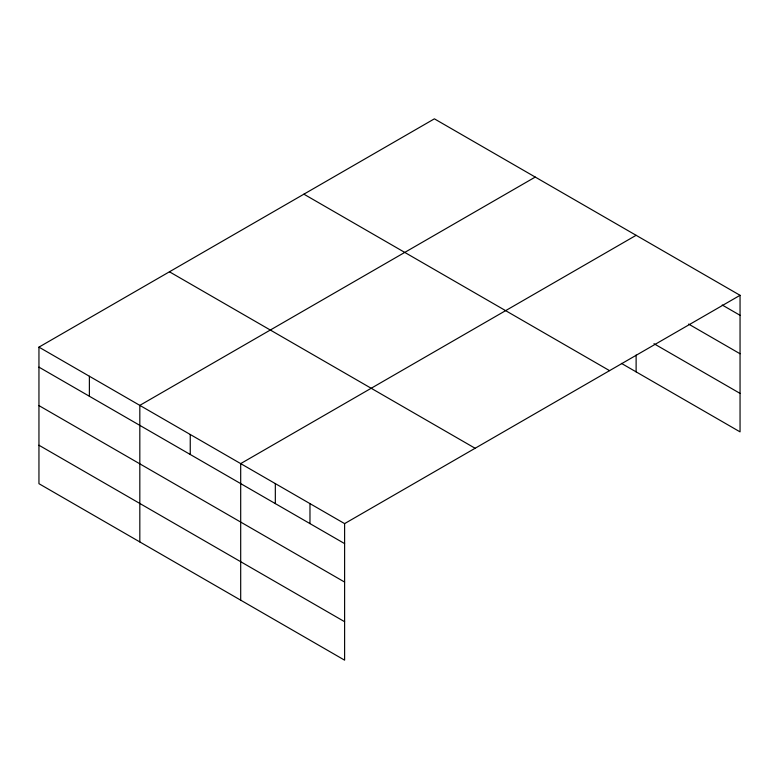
<?xml version="1.0" encoding="UTF-8"?>
<svg xmlns="http://www.w3.org/2000/svg" width="779" height="779" viewBox="0 0 779 779"><rect width="100%" height="100%" fill="white"/><g stroke="black" fill="none" stroke-linecap="round" stroke-linejoin="round"><path stroke-width="1.17" d="M740.05 295.309L434.39 118.836L38.95 347.132L38.95 483.691L344.61 660.164L344.61 523.615L740.05 295.309L740.05 431.868L621.418 363.374M535.251 177.067L139.821 405.372L139.821 541.931M636.122 235.307L240.692 463.612L240.692 600.161M722.201 304.998L740.05 315.3M688.617 324.074L740.05 353.763M653.971 343.705L740.05 393.395M303.888 194.175L609.558 370.648M169.442 271.793L475.112 448.266M38.95 347.132L344.61 523.615M38.95 367.133L344.61 543.606M38.95 405.596L344.61 582.069M38.95 445.228L344.61 621.7M636.122 355.029L636.122 371.865M309.974 503.614L309.974 523.605M275.328 483.613L275.328 503.604M190.251 434.487L190.251 454.488M89.381 376.257L89.381 396.248"/></g></svg>
